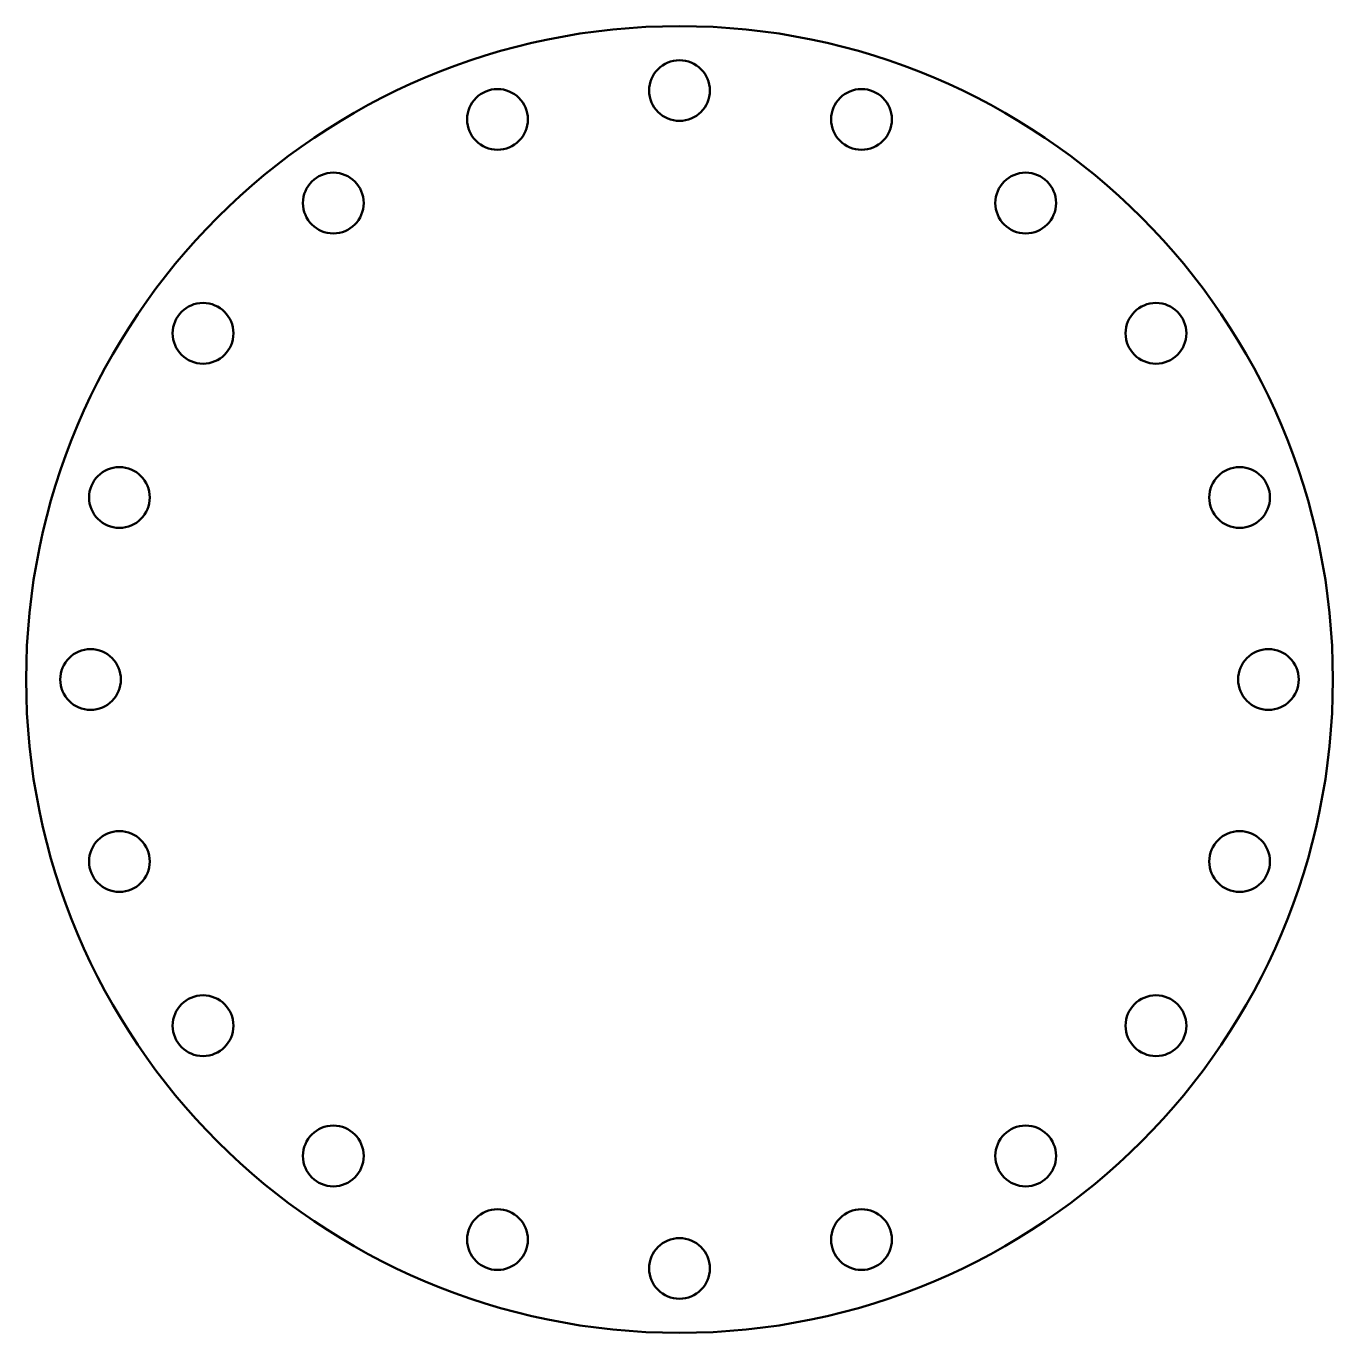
# Model space of a CAD drawing. Header units: millimetres. Extents: x -355 to 355, y 0 to 710.
import ezdxf

# ---------------------------------------------------------------- set-up
doc = ezdxf.new("R2010")
doc.units = ezdxf.units.MM
doc.layers.add('IV_INTERIOR_PROFILES', color=7, linetype='Continuous', lineweight=50)
doc.layers.add('IV_OUTER_PROFILE', color=7, linetype='Continuous', lineweight=50)

msp = doc.modelspace()

# ---------------------------------------------------------------- linework, layer by layer
at = {"layer": 'IV_INTERIOR_PROFILES'}
for centre in [(0, 675), (-98.89, 659.34), (98.89, 659.34), (-188.09, 613.89), (188.09, 613.89), (-258.89, 543.09), (258.89, 543.09), (-304.34, 453.89), (304.34, 453.89), (-320, 355), (320, 355), (-304.34, 256.11), (304.34, 256.11), (-258.89, 166.91), (258.89, 166.91), (-188.09, 96.11), (188.09, 96.11), (-98.89, 50.66), (98.89, 50.66), (0, 35)]:
    msp.add_circle(centre, 16.5, dxfattribs=at)
at = {"layer": 'IV_OUTER_PROFILE'}
msp.add_circle((0, 355), 355, dxfattribs=at)

doc.saveas('drawing.dxf')
